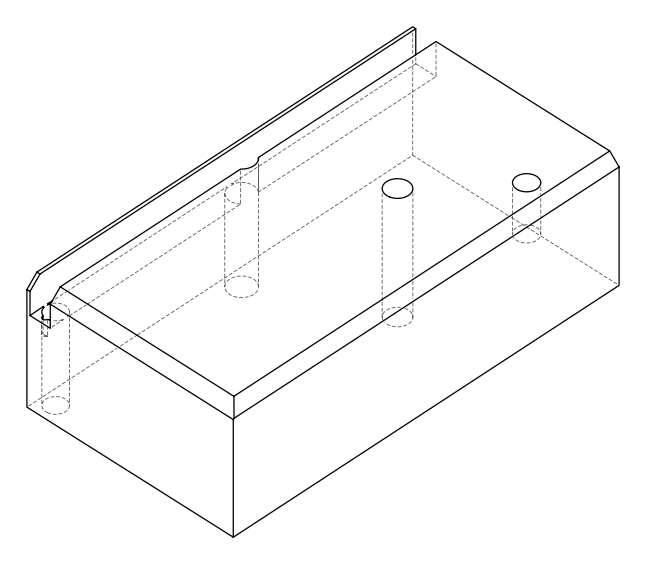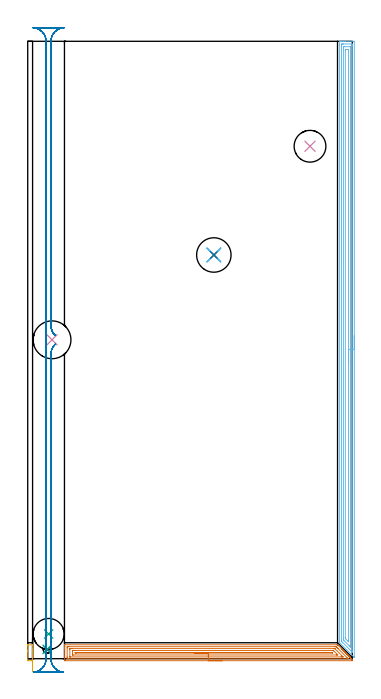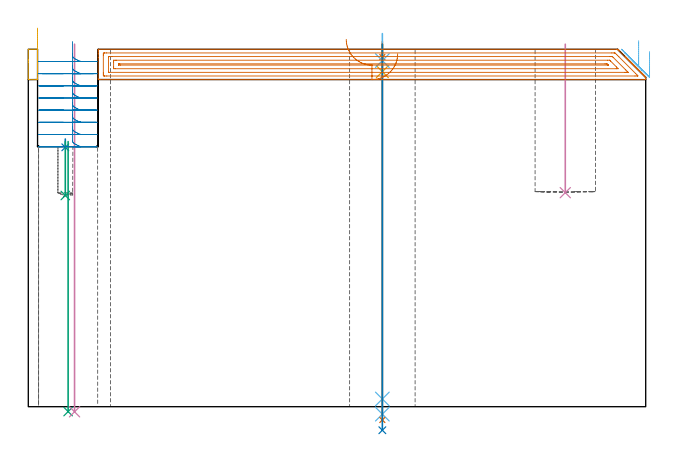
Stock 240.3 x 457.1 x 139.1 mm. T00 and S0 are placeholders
(PLAN: 14 operations, 10 tool changes, 44 min)
(1 SPOT_DRILL | STEP1HOLE_2 | NXT0321_9005460120000 | 0.05 min | 182 mm3)
(2 SPOT_DRILL_1 | STEP1POCKET | NXT0321_9005460120000 | 0.03 min | 4141 mm3)
(3 INDEXABLE_INSERT_DRILL_THROUGH_HOLE_FROM_SOLID | STEP1HOLE | NXT0302_017 | 0.43 min | 55855 mm3)
(4 INDEXABLE_INSERT_DRILL_THROUGH_HOLE_FROM_SOLID_1 | STEP1HOLE_1 | NXT0302_027 | 0.57 min | 85567 mm3)
(5 DRILL_BLIND_HOLE_INTO_CENTER | STEP1HOLE_2 | NXT0301_029 | 0.04 min | 151 mm3)
(6 GUN_DRILL_THROUGH_HOLE | STEP1HOLE_2 | UGT0307_002 | 0.66 min | 3664 mm3)
(7 SPADE_DRILL_TO_ENLARGE_THROUGH_HOLE | STEP1HOLE_2 | UGT0306_007 | 0.59 min | 25672 mm3)
(8 DRILL_TO_ENLARGE_THROUGH_HOLE | STEP1HOLE_2 | UGT0301_386 | 0.6 min | 41287 mm3)
(9 DRILL_BLIND_HOLE_INTO_CENTER_1 | STEP1POCKET | NXT0301_029 | 0.09 min | 251 mm3)
(10 INDEXABLE_INSERT_DRILL_BLIND_HOLE_FROM_SOLID | STEP1POCKET_1 | NXT0302_018 | 0.23 min | 24055 mm3)
(11 AREA_MILL | FG_CHAMFER_SURFACE | UGT0205_001 | 0.29 min | 642 mm3)
(12 AREA_MILL_1 | FG_CHAMFER_SURFACE_1 | UGT0205_001 | 14.69 min | 27154 mm3)
(13 AREA_MILL_2 | FG_CHAMFER_SURFACE_2 | UGT0205_001 | 8.51 min | 14775 mm3)
(14 MILL_RECTANGULAR_SLOT | SLOT_RECTANGULAR | UGT0201_094 | Follow Part, ap 5, ae 75% | 17.23 min | 369390 mm3)
(TOOL NXT0321_9005460120000 | NC Spot Drill, 142deg, 12mm, Carbide, Uncoated | D12 PA142 FL30 Z2)
(TOOL NXT0302_017 | Index. Insert Drill 23mm [880-D2300L25-05] | D23 PA176 FL115 Z2)
(TOOL NXT0302_027 | Index. Insert Drill 28mm [880-D2800L32-05] | D28 PA176 FL140 Z2)
(TOOL NXT0301_029 | Carbide Drill 5.8mm [860.1-0580-017A1-MM 2214] | D5.8 PA140 FL28 Z2)
(TOOL UGT0307_002 | Gun Drill 6 mm | D6 PA130 FL24 Z1)
(TOOL UGT0306_007 | Spade Drill 16.5mm | D16.5 PA132 FL10 Z2)
(TOOL UGT0301_386 | Twist Drill 25.5 mm | D25.5 PA118 FL165 Z2)
(TOOL NXT0302_018 | Index. Insert Drill 23.5mm [880-D2350L25-03] | D23.5 PA176 FL71 Z2)
(TOOL UGT0205_001 | Chamfer Mill 20 x 3 x 45 deg. | D20 FL50 Z2)
(TOOL UGT0201_094 | End mill 20 mm | D20 FL38 Z4)
(OP 1 SPOT_DRILL)
G17 G21 G94 G90
T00 M6
G54
G17 G0 G90 X137.8 Y298.9 S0 M3
G43 Z149.1 H0
G94 G81 G98 Z136.1 F250. R142.1
G80
M5
M2
(OP 2 SPOT_DRILL_1)
G17 G21 G94 G90
T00 M6
G54
G17 G0 G90 X14.4 Y6.9 S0 M3
G43 Z149.1 H0
G94 G81 G98 Z100.95 F250. R104.2
G80
M5
M2
(OP 3 INDEXABLE_INSERT_DRILL_THROUGH_HOLE_FROM_SOLID)
G17 G21 G94 G90
T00 M6
G54
G17 G0 G90 X15.5 Y18.3 S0 M3
G43 Z149.1 H1
G94 G81 G98 Z-1.902 F250. R103.2
G80
M5
M2
(OP 4 INDEXABLE_INSERT_DRILL_THROUGH_HOLE_FROM_SOLID_1)
G17 G21 G94 G90
T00 M6
G54
G17 G0 G90 X18. Y236.1 S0 M3
G43 Z149.1 H1
G94 G81 G98 Z-1.989 F250. R141.1
G80
M5
M2
(OP 5 DRILL_BLIND_HOLE_INTO_CENTER)
G17 G21 G94 G90
T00 M6
G54
G17 G0 G90 X137.8 Y298.9 S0 M3
G43 Z149.1 H1
G94 G81 G98 Z130.4 F250. R141.1
G80
M5
M2
(OP 6 GUN_DRILL_THROUGH_HOLE)
G17 G21 G94 G90
T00 M6
G54
G17 G0 G90 X137.8 Y298.9 M8
G43 Z149.1 H0
Z145.22
S716 M3
G94 G1 Z134.701 F125. M26
G4 X.084
Z3. F250.
G4 X.084
Z-2.899 F125.
G4 X.084
M5
M9
G0 Z145.22
Z149.1
M2
(OP 7 SPADE_DRILL_TO_ENLARGE_THROUGH_HOLE)
G17 G21 G94 G90
T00 M6
G54
G17 G0 G90 X137.8 Y298.9 S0 M3
G43 Z149.1 H0
G94 G73 G98 Z-5.173 F250. Q16.03 R141.1
G80
M5
M2
(OP 8 DRILL_TO_ENLARGE_THROUGH_HOLE)
G17 G21 G94 G90
T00 M6
G54
G17 G0 G90 X137.8 Y298.9 S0 M3
G43 Z149.1 H0
G94 G73 G98 Z-9.161 F250. Q24.71 R141.1
G80
M5
M2
(OP 9 DRILL_BLIND_HOLE_INTO_CENTER_1)
G17 G21 G94 G90
T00 M6
G54
G17 G0 G90 X14.4 Y6.9 S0 M3
G43 Z149.1 H1
G94 G81 G98 Z82.2 F250. R103.2
G80
M5
M2
(OP 10 INDEXABLE_INSERT_DRILL_BLIND_HOLE_FROM_SOLID)
G17 G21 G94 G90
T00 M6
G54
G17 G0 G90 X209. Y379.4 S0 M3
G43 Z149.1 H1
G94 G81 G98 Z83.3 F250. R141.1
G80
M5
M2
(OP 11 AREA_MILL)
G17 G21 G94 G90
T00 M6
G54
G17 G0 G90 X3.6 Y4.413 S1061 M3
G43 Z149.1 H0
Z147.339
G94 G1 Y5.001 Z146.696 F250.
Y5.532 Z146.003
Y6. Z145.267
Y6.403 Z144.493
Y6.736 Z143.687
Y6.998 Z142.854
Y7.186 Z142.003
Y7.299 Z141.138
Y7.337 Z140.266
Y7.298 Z139.395
Y7.184 Z138.53
Y6.994 Z137.678
Y6.731 Z136.846
Y6.397 Z136.041
Y5.994 Z135.267
Y5.524 Z134.532
Y4.993 Z133.84
Y4.403 Z133.197
Y-0.937 Z127.859
X3.597 Y-1.351 Z127.445
X3.59 Y-1.491 Z127.305
X3.45 Y-1.498 Z127.298
X3.125 Y-1.5 Z127.3
X0.475
X0.146 Y-1.495 Z127.302
X0.01 Y-1.491 Z127.305
X0. Y-1.347 Z127.448
Y5.289 Z134.083
Y6.111 Z134.91
Y6.179 Z134.978
Y10.215 Z139.013
X0.005 Y10.292 Z139.089
X0.009 Y10.294 Z139.091
X0.034 Y10.3 Z139.1
X3.566
X3.591 Y10.294 Z139.091
X3.595 Y10.292 Z139.089
X3.6 Y10.214 Z139.013
Y6.111 Z134.91
Y5.289 Z134.083
Y4.811 Z133.605
Y4.403 Z133.197
Y3.76 Z132.608
Y3.068 Z132.077
Y2.332 Z131.608
Y1.558 Z131.205
Y0.752 Z130.871
Y-0.08 Z130.609
Y-0.932 Z130.42
Y-1.796 Z130.306
Y-2.668 Z130.268
Y-3.54 Z130.306
Y-4.405 Z130.42
Y-5.256 Z130.609
Y-6.088 Z130.871
Y-6.894 Z131.205
Y-7.668 Z131.608
Y-8.404 Z132.077
Y-9.096 Z132.608
Y-9.739 Z133.197
G0 Z149.1
M5
M2
(OP 12 AREA_MILL_1)
G17 G21 G94 G90
T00 M6
G54
G17 G0 G90 X241.8 Y239. S1061 M3
G43 Z149.1 H0
Z138.2
G94 G1 Y238.962 Z137.328 F250.
Y238.848 Z136.463
Y238.659 Z135.612
Y238.397 Z134.78
Y238.063 Z133.974
Y237.66 Z133.2
Y237.191 Z132.464
Y236.66 Z131.772
Y236.071 Z131.129
Y235.428 Z130.539
Y234.736 Z130.008
Y234. Z129.54
Y233.226 Z129.137
Y232.42 Z128.803
Y231.588 Z128.541
Y230.736 Z128.352
Y229.871 Z128.238
Y229. Z128.2
Y1.149
X241.795 Y0.929 Z128.203
X241.793 Y0.918 Z128.205
X241.771 Y0.929 Z128.228
X241.431 Y1.269 Z128.569
X241.24 Y1.458 Z128.756
X231.093 Y11.606 Z138.906
X230.962 Y11.739 Z139.037
X230.907 Y11.799 Z139.092
X230.9 Y12.25 Z139.1
Y456.922
X230.903 Y457.09 Z139.088
X230.944 Y457.094 Z139.047
X231.345 Y457.1 Z138.655
X231.642 Z138.358
X232.349 Z137.646
X233.591 Z136.406
X235.016 Z134.979
X241.24 Z128.757
X241.51 Y457.098 Z128.487
X241.792 Y457.09 Z128.206
X241.799 Y456.808 Z128.199
X241.8 Y229. Z128.2
X240.386 Z129.614
Y5.994
X240.384 Y5.1 Z129.616
X240.382 Y5.069 Z129.618
X240.351 Y4.81 Z129.649
X240.053 Y5.1 Z129.947
X239.462 Y5.688 Z130.538
X239.156 Y5.994 Z130.844
X233.238 Y11.912 Z136.762
X232.901 Y12.25 Z137.099
X232.349 Y12.813 Z137.651
X232.318 Y13.144 Z137.682
X232.316 Y13.177 Z137.684
X232.314 Y14.038 Z137.686
Y453.794
X232.316 Y454.688 Z137.684
X232.317 Y454.72 Z137.683
X232.349 Y455.09 Z137.651
X232.83 Y455.098 Z137.17
X233.238 Y455.099 Z136.762
X233.717 Y455.1 Z136.283
X239.462 Y455.099 Z130.538
X239.944 Y455.098 Z130.056
X240.351 Y455.09 Z129.649
X240.383 Y454.688 Z129.617
X240.384 Y454.655 Z129.616
X240.386 Y453.794 Z129.614
Y229.
X238.972 Z131.028
X238.971 Y9.569 Z131.029
X238.97 Y9.169 Z131.03
X238.966 Y8.675 Z131.034
X238.965 Y8.651 Z131.035
X238.932 Y8.675 Z131.068
X238.573 Y9.028 Z131.427
X238.03 Y9.569 Z131.97
X234.127 Y13.473 Z135.873
X233.846 Y13.757 Z136.154
X233.777 Y13.83 Z136.223
X233.745 Y13.866 Z136.255
X233.735 Y13.906 Z136.265
X233.733 Y14.038 Z136.267
X233.73 Y14.437 Z136.27
X233.729 Y14.932 Z136.271
X233.728 Y15.332 Z136.272
X233.729 Y452.006 Z136.271
X233.73 Y452.406 Z136.27
X233.734 Y452.9 Z136.266
X233.737 Y453.09 Z136.263
X233.931 Y453.097 Z136.069
X234.127 Y453.099 Z135.873
X234.818 Y453.1 Z135.182
X238.772 Y453.099 Z131.228
X238.904 Y453.096 Z131.096
X238.951 Y453.091 Z131.049
X238.966 Y453.087 Z131.034
X238.967 Y453.081 Z131.033
X238.97 Y453.034 Z131.03
X238.971 Y452.9 Z131.029
X238.972 Y452.5 Z131.028
Y229.
X237.557 Z132.443
Y13.271
X237.556 Y13.144 Z132.444
X237.55 Y12.519 Z132.45
X236.906 Y13.144 Z133.094
X235.315 Y14.734 Z134.685
X235.217 Y14.834 Z134.783
X235.169 Y14.887 Z134.831
X235.149 Y14.912 Z134.851
X235.148 Y14.932 Z134.852
X235.143 Y15.698 Z134.857
Y15.825
Y450.219
X235.147 Y450.981 Z134.853
X235.149 Y451.085 Z134.851
X235.248 Y451.091 Z134.752
X235.467 Y451.096 Z134.533
X235.905 Y451.1 Z134.095
X236.795 Z133.205
X237.237 Y451.097 Z132.763
X237.452 Y451.092 Z132.548
X237.55 Y451.088 Z132.45
X237.552 Y451.014 Z132.448
X237.557 Y450.346 Z132.443
Y450.219
Y229.
Y228.128 Z132.481
Y227.263 Z132.595
Y226.412 Z132.783
Y225.58 Z133.046
Y224.774 Z133.38
Y224. Z133.782
Y223.264 Z134.251
Y222.572 Z134.782
Y221.929 Z135.372
Y221.339 Z136.015
Y220.808 Z136.707
Y220.34 Z137.443
Y219.937 Z138.216
Y219.603 Z139.022
Y219.341 Z139.854
Y219.152 Z140.706
Y219.038 Z141.571
Y219. Z142.443
G0 Z149.1
M5
M2
(OP 13 AREA_MILL_2)
G17 G21 G94 G90
T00 M6
G54
G17 G0 G90 X143.75 Y-1.5 S1061 M3
G43 Z149.1 H0
Z137.3
G94 G1 X143.712 Z136.428 F250.
X143.598 Z135.564
X143.409 Z134.712
X143.147 Z133.88
X142.813 Z133.074
X142.41 Z132.3
X141.941 Z131.564
X141.41 Z130.872
X140.821 Z130.229
X140.178 Z129.64
X139.486 Z129.108
X138.75 Z128.64
X137.976 Z128.237
X137.17 Z127.903
X136.338 Z127.641
X135.486 Z127.452
X134.622 Z127.338
X133.75 Z127.3
X27.825
X27.494 Y-1.496 Z127.302
X27.21 Y-1.492 Z127.306
X27.2 Y-1.204 Z127.594
Y7.068 Z135.863
Y8.492 Z137.288
Y8.847 Z137.642
Y9.558 Z138.357
Y9.85 Z138.65
X27.208 Y10.255 Z139.046
X27.21 Y10.297 Z139.088
X27.379 Y10.3 Z139.1
X228.948
X229.395 Y10.299 Z139.086
X229.498 Y10.203 Z139.
X229.519 Y10.181 Z138.98
X229.842 Y9.859 Z138.657
X229.965 Y9.737 Z138.533
X232.337 Y7.365 Z136.161
X232.444 Y7.256 Z136.056
X232.524 Y7.177 Z135.976
X232.633 Y7.068 Z135.864
X232.739 Y6.961 Z135.761
X232.821 Y6.879 Z135.678
X232.93 Y6.772 Z135.568
X233.033 Y6.667 Z135.467
X233.119 Y6.581 Z135.38
X233.226 Y6.475 Z135.271
X233.329 Y6.371 Z135.171
X233.417 Y6.283 Z135.082
X233.523 Y6.179 Z134.975
X233.624 Y6.076 Z134.876
X233.715 Y5.985 Z134.784
X233.819 Y5.882 Z134.678
X233.919 Y5.781 Z134.58
X234.013 Y5.687 Z134.486
X234.116 Y5.586 Z134.382
X234.214 Y5.486 Z134.285
X234.311 Y5.389 Z134.188
X234.412 Y5.289 Z134.086
X234.509 Y5.191 Z133.99
X234.609 Y5.091 Z133.89
X234.709 Y4.993 Z133.789
X234.804 Y4.896 Z133.695
X234.907 Y4.793 Z133.593
X235.005 Y4.697 Z133.493
X235.099 Y4.601 Z133.4
X235.205 Y4.495 Z133.295
X235.302 Y4.4 Z133.196
X235.395 Y4.306 Z133.105
X235.503 Y4.197 Z132.997
X235.598 Y4.104 Z132.9
X235.69 Y4.011 Z132.81
X235.801 Y3.899 Z132.699
X235.895 Y3.807 Z132.603
X235.985 Y3.716 Z132.515
X236.099 Y3.601 Z132.401
X236.191 Y3.511 Z132.307
X236.28 Y3.421 Z132.22
X236.397 Y3.303 Z132.103
X236.488 Y3.214 Z132.01
X236.575 Y3.126 Z131.925
X236.695 Y3.005 Z131.805
X236.784 Y2.918 Z131.714
X236.87 Y2.831 Z131.63
X236.993 Y2.707 Z131.507
X237.081 Y2.621 Z131.417
X237.165 Y2.536 Z131.335
X237.291 Y2.41 Z131.209
X237.377 Y2.325 Z131.121
X237.46 Y2.241 Z131.04
X237.589 Y2.112 Z130.911
X237.674 Y2.028 Z130.824
X237.755 Y1.946 Z130.745
X237.887 Y1.814 Z130.613
X237.97 Y1.732 Z130.528
X238.05 Y1.651 Z130.45
X238.185 Y1.516 Z130.315
X238.267 Y1.435 Z130.231
X238.345 Y1.355 Z130.155
X238.483 Y1.218 Z130.017
X238.563 Y1.139 Z129.935
X238.64 Y1.06 Z129.86
X238.781 Y0.92 Z129.719
X238.86 Y0.842 Z129.638
X238.935 Y0.765 Z129.565
X239.079 Y0.622 Z129.421
X239.156 Y0.546 Z129.342
X239.23 Y0.47 Z129.269
X239.377 Y0.324 Z129.123
X239.453 Y0.249 Z129.046
X239.525 Y0.175 Z128.974
X239.675 Y0.026 Z128.825
X239.749 Y-0.047 Z128.749
X239.961 Y-0.261 Z128.539
X240.193 Y-0.492 Z128.307
X240.27 Y-0.572 Z128.226
X240.299 Y-0.609 Z128.187
X240.3 Y-0.937 Z127.861
Y-1.025 Z127.774
Y-1.491 Z127.305
X240.176 Y-1.5 Z127.3
X133.75
Y-0.086 Z128.714
X30.546
X29.65 Y-0.084 Z128.716
X29.613 Y-0.082 Z128.718
X29.21 Y-0.047 Z128.753
X29.203 Y0.361 Z129.161
X29.201 Y0.842 Z129.642
X29.2 Y1.253 Z130.053
X29.201 Y7.958 Z136.758
X29.203 Y8.366 Z137.166
X29.21 Y8.847 Z137.647
X29.578 Y8.882 Z137.682
X29.613 Y8.883 Z137.683
X30.468 Y8.886 Z137.686
X227.122
X228.018 Y8.883 Z137.683
X228.054 Y8.881 Z137.681
X228.391 Y8.847 Z137.647
X228.948 Y8.3 Z137.1
X229.292 Y7.958 Z136.758
X229.842 Y7.408 Z136.208
X236.408 Y0.842 Z129.642
X236.993 Y0.254 Z129.054
X237.286 Y-0.047 Z128.753
X237.026 Y-0.081 Z128.719
X236.993 Y-0.082 Z128.718
X236.138 Y-0.086 Z128.714
X133.75
Y1.328 Z130.128
X31.401 Y1.329 Z130.129
X31.266 Y1.33 Z130.13
X31.218 Y1.333 Z130.133
X31.212 Y1.334 Z130.134
X31.208 Y1.351 Z130.151
X31.204 Y1.399 Z130.199
X31.201 Y1.532 Z130.332
Y7.068 Z135.868
X31.203 Y7.266 Z136.066
X31.21 Y7.461 Z136.261
X31.401 Y7.464 Z136.264
X31.892 Y7.47 Z136.27
X32.295 Y7.471 Z136.271
X32.784
X226.266
X226.756 Y7.47 Z136.27
X227.16 Y7.467 Z136.267
X227.294 Y7.465 Z136.265
X227.334 Y7.455 Z136.255
X227.37 Y7.422 Z136.222
X227.444 Y7.352 Z136.152
X227.732 Y7.068 Z135.868
X232.524 Y2.277 Z131.077
X233.067 Y1.732 Z130.532
X233.417 Y1.376 Z130.176
X233.448 Y1.335 Z130.135
X233.417 Y1.334 Z130.134
X232.927 Y1.33 Z130.13
X232.524 Y1.329 Z130.129
X232.035 Y1.328 Z130.128
X133.75
Y2.743 Z131.543
X33.96
X33.284 Y2.749 Z131.549
X33.21 Y2.751 Z131.551
X33.206 Y2.852 Z131.652
X33.202 Y3.067 Z131.867
X33.2 Y3.499 Z132.299
Y5.278 Z134.078
X33.203 Y5.729 Z134.529
X33.207 Y5.948 Z134.748
X33.211 Y6.05 Z134.85
X33.315 Y6.053 Z134.853
X34.083 Y6.057 Z134.857
X34.205
X225.495
X226.266 Y6.052 Z134.852
X226.286 Y6.051 Z134.851
X226.311 Y6.032 Z134.832
X226.364 Y5.984 Z134.784
X226.466 Y5.885 Z134.685
X226.665 Y5.686 Z134.486
X228.948 Y3.402 Z132.202
X229.582 Y2.75 Z131.55
X228.948 Y2.744 Z131.544
X228.825 Y2.743 Z131.543
X133.75
Y4.157 Z132.957
X35.87
X35.218 Y4.16 Z132.96
X35.214 Y4.163 Z132.963
X35.205 Y4.173 Z132.973
X35.201 Y4.4 Z133.2
Y4.567 Z133.367
X35.202 Y4.608 Z133.408
X35.205 Y4.628 Z133.428
X35.209 Y4.634 Z133.434
X35.221 Y4.636 Z133.436
X35.382 Y4.64 Z133.44
X35.627 Y4.643 Z133.443
X224.479 Y4.642 Z133.442
X225.133 Y4.638 Z133.438
X225.245 Y4.636 Z133.436
X225.372 Y4.523 Z133.323
X225.5 Y4.4 Z133.2
X225.628 Y4.271 Z133.071
X225.709 Y4.185 Z132.985
X225.729 Y4.161 Z132.961
X225.726 Y4.16 Z132.96
X225.698 Y4.159 Z132.959
X225.616 Y4.157 Z132.957
X133.75
X132.878 Z132.995
X132.013 Z133.109
X131.162 Z133.298
X130.33 Z133.56
X129.524 Z133.894
X128.75 Z134.297
X128.014 Z134.765
X127.322 Z135.296
X126.679 Z135.886
X126.09 Z136.529
X125.558 Z137.221
X125.09 Z137.957
X124.687 Z138.731
X124.353 Z139.537
X124.091 Z140.369
X123.902 Z141.22
X123.788 Z142.085
X123.75 Z142.957
G0 Z149.1
M5
M2
(OP 14 MILL_RECTANGULAR_SLOT)
G17 G21 G94 G90
T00 M6
G54
G17 G0 G90 X17.2 Y267.23 S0 M3
G43 Z149.101 H0
Z142.101
G94 G1 Y246.653 Z136.587 F250.
Y246.336 Z136.503
X17.263 Y245.487 Z136.274
X17.398 Y244.646 Z136.046
X17.605 Y243.819 Z135.818
X17.881 Y243.013 Z135.59
X18.224 Y242.233 Z135.361
X18.633 Y241.486 Z135.133
X19.103 Y240.775 Z134.905
X19.633 Y240.108 Z134.676
X20.217 Y239.488 Z134.448
X20.45 Y239.274 Z134.363
G2 X17.2 Y246.653 R10. F500.
G1 Y457.1
G2 X26.753 Y467.09 R10.
G1 Y467.1
X4.047
Y467.09
G2 X13.6 Y457.1 R10.
G1 Y0.
G2 X7.827 Y-9.063 R10.
G3 X12.054 Y-10. R10.
G1 X18.747
G3 X22.974 Y-9.063 R10.
G2 X17.2 Y0. R10.
G1 Y225.547
G2 X20.45 Y232.926 R10.
G0 Z149.101
X17.2 Y267.23
Z137.363
G1 Y246.336 Z131.765 F250.
X17.263 Y245.487 Z131.537
X17.398 Y244.646 Z131.308
X17.605 Y243.819 Z131.08
X17.881 Y243.013 Z130.852
X18.224 Y242.233 Z130.624
X18.633 Y241.486 Z130.395
X19.103 Y240.775 Z130.167
X19.633 Y240.108 Z129.939
X20.217 Y239.488 Z129.71
X20.45 Y239.274 Z129.626
G2 X17.2 Y246.653 R10. F500.
G1 Y457.1
G2 X26.753 Y467.09 R10.
G1 Y467.1
X4.047
Y467.09
G2 X13.6 Y457.1 R10.
G1 Y0.
G2 X5.469 Y-9.824 R10.
G1 X5.464 Y-9.853
G3 X7.17 Y-10. R10.
G1 X23.63
G3 X25.336 Y-9.853 R10.
G1 X25.331 Y-9.824
G2 X17.2 Y0. R10.
G1 Y225.547
G2 X20.45 Y232.926 R10.
G0 Z149.101
X17.2 Y267.23
Z132.626
G1 Y246.653 Z127.112 F250.
Y246.336 Z127.027
X17.263 Y245.487 Z126.799
X17.398 Y244.646 Z126.571
X17.605 Y243.819 Z126.343
X17.881 Y243.013 Z126.114
X18.224 Y242.233 Z125.886
X18.633 Y241.486 Z125.658
X19.103 Y240.775 Z125.429
X19.633 Y240.108 Z125.201
X20.217 Y239.488 Z124.973
X20.45 Y239.274 Z124.888
G2 X17.2 Y246.653 R10. F500.
G1 Y457.1
G2 X26.753 Y467.09 R10.
G1 Y467.1
X4.047
Y467.09
G2 X13.6 Y457.1 R10.
G1 Y0.
G2 X4.374 Y-9.97 R10.
G1 Y-10.
X26.426
Y-9.97
G2 X17.2 Y0. R10.
G1 Y225.547
G2 X20.45 Y232.926 R10.
G0 Z149.101
X17.2 Y267.23
Z127.888
G1 Y246.653 Z122.375 F250.
Y246.336 Z122.29
X17.263 Y245.487 Z122.062
X17.398 Y244.646 Z121.833
X17.605 Y243.819 Z121.605
X17.881 Y243.013 Z121.377
X18.224 Y242.233 Z121.148
X18.633 Y241.486 Z120.92
X19.103 Y240.775 Z120.692
X19.633 Y240.108 Z120.464
X20.217 Y239.488 Z120.235
X20.45 Y239.274 Z120.151
G2 X17.2 Y246.653 R10. F500.
G1 Y457.1
G2 X26.753 Y467.09 R10.
G1 Y467.1
X4.047
Y467.09
G2 X13.6 Y457.1 R10.
G1 Y0.
G2 X4.374 Y-9.97 R10.
G1 Y-10.
X26.426
Y-9.97
G2 X17.2 Y0. R10.
G1 Y225.547
G2 X20.45 Y232.926 R10.
G0 Z149.101
X17.2 Y267.23
Z123.151
G1 Y246.653 Z117.637 F250.
Y246.336 Z117.552
X17.263 Y245.487 Z117.324
X17.398 Y244.646 Z117.096
X17.605 Y243.819 Z116.867
X17.881 Y243.013 Z116.639
X18.224 Y242.233 Z116.411
X18.633 Y241.486 Z116.182
X19.103 Y240.775 Z115.954
X19.633 Y240.108 Z115.726
X20.217 Y239.488 Z115.498
X20.45 Y239.274 Z115.413
G2 X17.2 Y246.653 R10. F500.
G1 Y457.1
G2 X26.753 Y467.09 R10.
G1 Y467.1
X4.047
Y467.09
G2 X13.6 Y457.1 R10.
G1 Y0.
G2 X4.374 Y-9.97 R10.
G1 Y-10.
X26.426
Y-9.97
G2 X17.2 Y0. R10.
G1 Y225.547
G2 X20.45 Y232.926 R10.
G0 Z149.101
X17.2 Y267.23
Z118.413
G1 Y246.653 Z112.899 F250.
Y246.336 Z112.815
X17.263 Y245.487 Z112.586
X17.398 Y244.646 Z112.358
X17.605 Y243.819 Z112.13
X17.881 Y243.013 Z111.901
X18.224 Y242.233 Z111.673
X18.633 Y241.486 Z111.445
X19.103 Y240.775 Z111.217
X19.633 Y240.108 Z110.988
X20.217 Y239.488 Z110.76
X20.45 Y239.274 Z110.675
G2 X17.2 Y246.653 R10. F500.
G1 Y457.1
G2 X26.753 Y467.09 R10.
G1 Y467.1
X4.047
Y467.09
G2 X13.6 Y457.1 R10.
G1 Y0.
G2 X4.374 Y-9.97 R10.
G1 Y-10.
X26.426
Y-9.97
G2 X17.2 Y0. R10.
G1 Y225.547
G2 X20.45 Y232.926 R10.
G0 Z149.101
X17.2 Y267.23
Z113.675
G1 Y246.653 Z108.162 F250.
Y246.336 Z108.077
X17.263 Y245.487 Z107.849
X17.398 Y244.646 Z107.62
X17.605 Y243.819 Z107.392
X17.881 Y243.013 Z107.164
X18.224 Y242.233 Z106.936
X18.633 Y241.486 Z106.707
X19.103 Y240.775 Z106.479
X19.633 Y240.108 Z106.251
X20.217 Y239.488 Z106.022
X20.45 Y239.274 Z105.938
G2 X17.2 Y246.653 R10. F500.
G1 Y457.1
G2 X26.753 Y467.09 R10.
G1 Y467.1
X4.047
Y467.09
G2 X13.6 Y457.1 R10.
G1 Y0.
G2 X4.374 Y-9.97 R10.
G1 Y-10.
X26.426
Y-9.97
G2 X17.2 Y0. R10.
G1 Y225.547
G2 X20.45 Y232.926 R10.
G0 Z149.101
X17.2 Y267.23
Z108.938
G1 Y246.653 Z103.424 F250.
Y246.336 Z103.339
X17.263 Y245.487 Z103.111
X17.398 Y244.646 Z102.883
X17.605 Y243.819 Z102.654
X17.881 Y243.013 Z102.426
X18.224 Y242.233 Z102.198
X18.633 Y241.486 Z101.97
X19.103 Y240.775 Z101.741
X19.633 Y240.108 Z101.513
X20.217 Y239.488 Z101.285
X20.45 Y239.274 Z101.2
G2 X17.2 Y246.653 R10. F500.
G1 Y457.1
G2 X26.753 Y467.09 R10.
G1 Y467.1
X4.047
Y467.09
G2 X13.6 Y457.1 R10.
G1 Y0.
G2 X4.374 Y-9.97 R10.
G1 Y-10.
X26.426
Y-9.97
G2 X17.2 Y0. R10.
G1 Y225.547
G2 X20.45 Y232.926 R10.
G0 Z149.101
M5
M2
